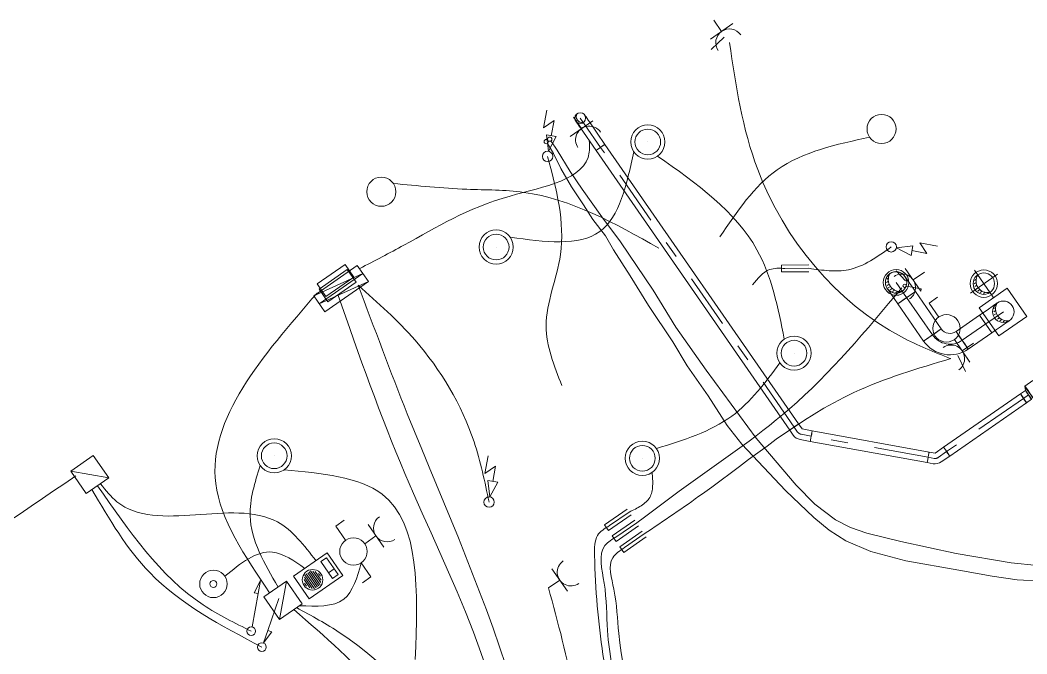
# Model space of a CAD drawing. Header units: metres. Extents: x 2747662.9 to 2747731.3, y 1250221.9 to 1250283.3.
# Drawn here: x 2747714.25 to 2747720.13, y 1250250.24 to 1250253.94 of the extents above; entities that cross this region are included whole.
import ezdxf

# ---------------------------------------------------------------- set-up
doc = ezdxf.new("R2010")
doc.units = ezdxf.units.M
doc.header["$MEASUREMENT"] = 0
for name, pattern in [('EL_Boden', [900, 600, -300]), ('EL_Hohldecke', [1500, 600, -300, 0, -300, 0, -300]), ('STRICHPUNKT2-A0PKHS6Z00', [0.635, 0.3175, -0.15875, 0, -0.15875]), ('STRICHPUNKT2-A0PKHS7900', [0.635, 0.3175, -0.15875, 0, -0.15875]), ('STRICHPUNKT2-A0PKHS8H00', [0.635, 0.3175, -0.15875, 0, -0.15875])]:
    doc.linetypes.add(name, pattern=pattern)
for name, color, linetype in [('___deckendurchbruch', 7, 'Continuous'), ('___elektro', 7, 'Continuous'), ('___lueftung', 7, 'Continuous'), ('___sanitär', 7, 'Continuous')]:
    doc.layers.add(name, color=color, linetype=linetype)

msp = doc.modelspace()

# ---------------------------------------------------------------- linework, layer by layer
at = {"color": 30, "linetype": 'Continuous', "lineweight": 0, "true_color": 0xff8d1c}
for p, q in [((2747718.7009, 1250252.5096), (2747718.8609, 1250252.5104)), ((2747718.7011, 1250252.4696), (2747718.7009, 1250252.5096)), ((2747718.861, 1250252.4904), (2747718.721, 1250252.4897)), ((2747718.861, 1250252.4904), (2747718.861, 1250252.4904)), ((2747718.8611, 1250252.4704), (2747718.7011, 1250252.4696)), ((2747717.6686, 1250250.9932), (2747717.8003, 1250251.084)), ((2747717.8117, 1250251.0676), (2747717.6964, 1250250.9881)), ((2747717.8117, 1250251.0676), (2747717.8117, 1250251.0676)), ((2747717.823, 1250251.0511), (2747717.6913, 1250250.9603)), ((2747717.7128, 1250250.9292), (2747717.8445, 1250251.02)), ((2747717.8558, 1250251.0036), (2747717.7406, 1250250.9241)), ((2747717.8558, 1250251.0036), (2747717.8558, 1250251.0036)), ((2747717.6913, 1250250.9603), (2747717.6686, 1250250.9932)), ((2747717.8672, 1250250.9871), (2747717.7355, 1250250.8963)), ((2747717.7569, 1250250.8652), (2747717.8886, 1250250.956)), ((2747717.7569, 1250250.8652), (2747717.8886, 1250250.956)), ((2747717.7355, 1250250.8963), (2747717.7128, 1250250.9292)), ((2747717.9114, 1250250.9231), (2747717.7797, 1250250.8322)), ((2747717.9114, 1250250.9231), (2747717.7797, 1250250.8322)), ((2747717.9, 1250250.9396), (2747717.7848, 1250250.8601)), ((2747717.9, 1250250.9396), (2747717.7848, 1250250.8601)), ((2747717.9, 1250250.9396), (2747717.9, 1250250.9396)), ((2747717.9, 1250250.9396), (2747717.9, 1250250.9396)), ((2747717.7797, 1250250.8322), (2747717.7569, 1250250.8652)), ((2747717.7797, 1250250.8322), (2747717.7569, 1250250.8652)), ((2747715.6586, 1250250.6675), (2747715.6209, 1250250.5961)), ((2747715.6449, 1250250.5918), (2747715.6586, 1250250.6675)), ((2747715.6093, 1250250.3967), (2747715.6449, 1250250.5918)), ((2747715.6209, 1250250.5961), (2747715.6449, 1250250.5918)), ((2747715.7662, 1250250.563), (2747715.7006, 1250250.3758)), ((2747715.6047, 1250250.3718), (2747715.6047, 1250250.3718)), ((2747715.7006, 1250250.3758), (2747715.6752, 1250250.3032)), ((2747715.6752, 1250250.3032), (2747715.7237, 1250250.3677)), ((2747715.7237, 1250250.3677), (2747715.7006, 1250250.3758)), ((2747715.6669, 1250250.2793), (2747715.6669, 1250250.2793))]:
    msp.add_line(p, q, dxfattribs=at)
for centre in [(2747715.6047, 1250250.3718), (2747715.6669, 1250250.2793)]:
    msp.add_circle(centre, 0.0253, dxfattribs=at)
at = {"color": 30, "linetype": 'EL_Boden', "lineweight": 0, "true_color": 0xff8d1c}
for points, knots in [([(2747718.3976, 1250253.8078), (2747718.435, 1250253.5566), (2747718.4724, 1250253.3055), (2747718.5627, 1250253.0664), (2747718.7161, 1250252.6608), (2747719.022, 1250252.29), (2747719.4029, 1250252.0895), (2747719.496, 1250252.0405), (2747719.5935, 1250252.0017), (2747719.6911, 1250251.9628)], [0, 0, 0, 0, 1, 1, 1, 2, 2, 2, 3, 3, 3, 3]), ([(2747717.5786, 1250253.2405), (2747717.5799, 1250253.2154), (2747717.5812, 1250253.1903), (2747717.5782, 1250253.1676), (2747717.5568, 1250253.0037), (2747717.3123, 1250252.9685), (2747717.1165, 1250252.9125), (2747716.8628, 1250252.8398), (2747716.6909, 1250252.7321), (2747716.4959, 1250252.6254), (2747716.4127, 1250252.5798), (2747716.3252, 1250252.5344), (2747716.2377, 1250252.489)], [0, 0, 0, 0, 1, 1, 1, 2, 2, 2, 3, 3, 3, 4, 4, 4, 4]), ([(2747717.419, 1250251.8054), (2747717.3729, 1250251.9212), (2747717.3269, 1250252.0371), (2747717.3267, 1250252.1539), (2747717.3264, 1250252.2916), (2747717.3897, 1250252.4306), (2747717.4102, 1250252.5703), (2747717.4381, 1250252.7607), (2747717.3866, 1250252.9524), (2747717.3351, 1250253.1441)], [0, 0, 0, 0, 1, 1, 1, 2, 2, 2, 3, 3, 3, 3]), ([(2747716.2293, 1250252.3922), (2747716.3231, 1250252.1405), (2747716.417, 1250251.8889), (2747716.5158, 1250251.6416), (2747716.7384, 1250251.0847), (2747716.9864, 1250250.5499), (2747717.1589, 1250249.9503), (2747717.2895, 1250249.4963), (2747717.3768, 1250249.0051), (2747717.2268, 1250248.582), (2747717.0147, 1250247.9838), (2747716.3283, 1250247.5215), (2747715.6742, 1250247.4244), (2747715.4108, 1250247.3853), (2747715.1526, 1250247.4053), (2747714.8944, 1250247.4254)], [0, 0, 0, 0, 1, 1, 1, 2, 2, 2, 3, 3, 3, 4, 4, 4, 5, 5, 5, 5]), ([(2747716.9933, 1250251.1259), (2747716.9686, 1250251.2444), (2747716.9439, 1250251.3629), (2747716.9055, 1250251.4776), (2747716.833, 1250251.6946), (2747716.7118, 1250251.898), (2747716.5609, 1250252.0708), (2747716.4593, 1250252.1872), (2747716.3443, 1250252.2897), (2747716.2293, 1250252.3922)], [0, 0, 0, 0, 1, 1, 1, 2, 2, 2, 3, 3, 3, 3]), ([(2747716.1092, 1250252.3382), (2747716.2346, 1250251.9824), (2747716.3601, 1250251.6266), (2747716.5018, 1250251.2919), (2747716.7668, 1250250.6661), (2747717.0887, 1250250.1138), (2747717.1479, 1250249.3048), (2747717.1811, 1250248.8506), (2747717.1315, 1250248.3154), (2747716.847, 1250248.1709), (2747716.6556, 1250248.0736), (2747716.3578, 1250248.1532), (2747716.0601, 1250248.2328)], [0, 0, 0, 0, 1, 1, 1, 2, 2, 2, 3, 3, 3, 4, 4, 4, 4]), ([(2747717.3404, 1250250.6249), (2747717.396, 1250250.4226), (2747717.4516, 1250250.2204), (2747717.4876, 1250249.996), (2747717.5325, 1250249.7169), (2747717.547, 1250249.4037), (2747717.4139, 1250249.1959), (2747717.2848, 1250248.9944), (2747717.0171, 1250248.892), (2747716.7493, 1250248.7896)], [0, 0, 0, 0, 1, 1, 1, 2, 2, 2, 3, 3, 3, 3])]:
    msp.add_open_spline(points, degree=3, knots=knots, dxfattribs=at)
at = {"color": 30, "linetype": 'Continuous', "lineweight": 0, "true_color": 0xff8d1c}
for points, knots in [([(2747719.2161, 1250253.2556), (2747719.0218, 1250253.2138), (2747718.8274, 1250253.1719), (2747718.6771, 1250253.0659), (2747718.5412, 1250252.97), (2747718.4413, 1250252.8217), (2747718.3413, 1250252.6735)], [0, 0, 0, 0, 1, 1, 1, 2, 2, 2, 2]), ([(2747716.4341, 1250252.986), (2747716.5768, 1250252.9718), (2747716.7195, 1250252.9576), (2747716.8638, 1250252.9521), (2747716.975, 1250252.9479), (2747717.0871, 1250252.9488), (2747717.1956, 1250252.9338), (2747717.4743, 1250252.8954), (2747717.7295, 1250252.7521), (2747717.9846, 1250252.6089)], [0, 0, 0, 0, 1, 1, 1, 2, 2, 2, 3, 3, 3, 3]), ([(2747718.721, 1250252.4897), (2747718.6899, 1250252.4911), (2747718.6587, 1250252.4924), (2747718.6321, 1250252.4831), (2747718.592, 1250252.4691), (2747718.5622, 1250252.4312), (2747718.5324, 1250252.3933)], [0, 0, 0, 0, 1, 1, 1, 2, 2, 2, 2]), ([(2747715.7118, 1250250.5955), (2747715.5676, 1250250.8093), (2747715.4235, 1250251.023), (2747715.3969, 1250251.2348), (2747715.3498, 1250251.6092), (2747715.6694, 1250251.9777), (2747715.989, 1250252.3462)], [0, 0, 0, 0, 1, 1, 1, 2, 2, 2, 2]), ([(2747715.6566, 1250251.3389), (2747715.6256, 1250251.2401), (2747715.5946, 1250251.1413), (2747715.5974, 1250251.0455), (2747715.6016, 1250250.9025), (2747715.6814, 1250250.7661), (2747715.7611, 1250250.6297)], [0, 0, 0, 0, 1, 1, 1, 2, 2, 2, 2]), ([(2747715.7958, 1250251.3137), (2747716.0155, 1250251.2937), (2747716.2351, 1250251.2738), (2747716.369, 1250251.1718), (2747716.592, 1250251.002), (2747716.5771, 1250250.6047), (2747716.5621, 1250250.2074)], [0, 0, 0, 0, 1, 1, 1, 2, 2, 2, 2]), ([(2747710.549, 1250247.0192), (2747710.5254, 1250247.0944), (2747710.5018, 1250247.1697), (2747710.49, 1250247.2435), (2747710.403, 1250247.7872), (2747710.954, 1250248.2547), (2747711.4106, 1250248.682), (2747711.8478, 1250249.0911), (2747712.1984, 1250249.4634), (2747712.5929, 1250249.8115), (2747713.1887, 1250250.3374), (2747713.8844, 1250250.8081), (2747714.5801, 1250251.2789)], [0, 0, 0, 0, 1, 1, 1, 2, 2, 2, 3, 3, 3, 4, 4, 4, 4]), ([(2747714.674, 1250251.1982), (2747714.7755, 1250251.0254), (2747714.877, 1250250.8527), (2747715.0116, 1250250.7138), (2747715.1909, 1250250.5289), (2747715.4289, 1250250.4041), (2747715.6669, 1250250.2793)], [0, 0, 0, 0, 1, 1, 1, 2, 2, 2, 2]), ([(2747715.6047, 1250250.3718), (2747715.5083, 1250250.4192), (2747715.412, 1250250.4666), (2747715.3243, 1250250.525), (2747715.0691, 1250250.695), (2747714.888, 1250250.958), (2747714.7068, 1250251.221)], [0, 0, 0, 0, 1, 1, 1, 2, 2, 2, 2]), ([(2747714.7233, 1250251.2322), (2747714.754, 1250251.1944), (2747714.7846, 1250251.1565), (2747714.8199, 1250251.1279), (2747715.0544, 1250250.9376), (2747715.4946, 1250251.1523), (2747715.7568, 1250251.0099), (2747715.8457, 1250250.9617), (2747715.9142, 1250250.8724), (2747715.9826, 1250250.7832)], [0, 0, 0, 0, 1, 1, 1, 2, 2, 2, 3, 3, 3, 3]), ([(2747717.6964, 1250250.9881), (2747717.6694, 1250250.9713), (2747717.6424, 1250250.9546), (2747717.6274, 1250250.9308), (2747717.608, 1250250.9001), (2747717.6085, 1250250.8577), (2747717.6095, 1250250.8164), (2747717.6144, 1250250.6084), (2747717.6302, 1250250.4282), (2747717.6586, 1250250.2356), (2747717.6923, 1250250.0078), (2747717.7436, 1250249.7627), (2747717.7084, 1250249.5481), (2747717.6382, 1250249.1191), (2747717.2223, 1250248.8125), (2747716.8065, 1250248.5059)], [0, 0, 0, 0, 1, 1, 1, 2, 2, 2, 3, 3, 3, 4, 4, 4, 5, 5, 5, 5]), ([(2747717.7406, 1250250.9241), (2747717.7137, 1250250.9086), (2747717.6869, 1250250.8932), (2747717.6704, 1250250.8722), (2747717.629, 1250250.8196), (2747717.653, 1250250.7322), (2747717.6655, 1250250.6532), (2747717.6813, 1250250.5533), (2747717.6789, 1250250.4668), (2747717.6852, 1250250.3768), (2747717.7054, 1250250.0871), (2747717.8158, 1250249.7611), (2747717.7719, 1250249.4888), (2747717.7037, 1250249.0665), (2747717.2641, 1250248.7732), (2747716.8245, 1250248.48)], [0, 0, 0, 0, 1, 1, 1, 2, 2, 2, 3, 3, 3, 4, 4, 4, 5, 5, 5, 5]), ([(2747715.4493, 1250250.6935), (2747715.5425, 1250250.7682), (2747715.6358, 1250250.843), (2747715.7288, 1250250.8336), (2747715.7917, 1250250.8273), (2747715.8545, 1250250.7826), (2747715.9173, 1250250.7379)], [0, 0, 0, 0, 1, 1, 1, 2, 2, 2, 2]), ([(2747717.7848, 1250250.8601), (2747717.7578, 1250250.8422), (2747717.7308, 1250250.8243), (2747717.7163, 1250250.8008), (2747717.6869, 1250250.7532), (2747717.709, 1250250.6825), (2747717.7222, 1250250.6172), (2747717.7409, 1250250.5249), (2747717.742, 1250250.4431), (2747717.7505, 1250250.3593), (2747717.7807, 1250250.0609), (2747717.9047, 1250249.7358), (2747717.837, 1250249.4401), (2747717.8027, 1250249.2908), (2747717.7197, 1250249.149), (2747717.6189, 1250249.0282), (2747717.4101, 1250248.7778), (2747717.1254, 1250248.6172), (2747716.8407, 1250248.4566)], [0, 0, 0, 0, 1, 1, 1, 2, 2, 2, 3, 3, 3, 4, 4, 4, 5, 5, 5, 6, 6, 6, 6]), ([(2747716.2468, 1250250.7715), (2747716.223, 1250250.6866), (2747716.1993, 1250250.6018), (2747716.1446, 1250250.5591), (2747716.0836, 1250250.5116), (2747715.9844, 1250250.5162), (2747715.8851, 1250250.5209)], [0, 0, 0, 0, 1, 1, 1, 2, 2, 2, 2]), ([(2747715.8522, 1250250.4982), (2747716.0346, 1250250.3409), (2747716.2171, 1250250.1835), (2747716.3672, 1250250.0006), (2747716.5585, 1250249.7674), (2747716.6974, 1250249.4927), (2747716.8363, 1250249.2179)], [0, 0, 0, 0, 1, 1, 1, 2, 2, 2, 2]), ([(2747715.8686, 1250250.5097), (2747715.9564, 1250250.4618), (2747716.0442, 1250250.4139), (2747716.1272, 1250250.3589), (2747716.3973, 1250250.1804), (2747716.6173, 1250249.9279), (2747716.8131, 1250249.6685), (2747716.9834, 1250249.443), (2747717.1352, 1250249.2123), (2747717.1101, 1250248.8761), (2747717.09, 1250248.6054), (2747716.9552, 1250248.2664), (2747716.7413, 1250248.3033), (2747716.7211, 1250248.3068), (2747716.7003, 1250248.3136), (2747716.6795, 1250248.3204)], [0, 0, 0, 0, 1, 1, 1, 2, 2, 2, 3, 3, 3, 4, 4, 4, 5, 5, 5, 5])]:
    msp.add_open_spline(points, degree=3, knots=knots, dxfattribs=at)
at = {"color": 30, "linetype": 'EL_Hohldecke', "lineweight": 0, "true_color": 0xff8d1c}
for points, knots in [([(2747717.1173, 1250252.6715), (2747717.3181, 1250252.6446), (2747717.519, 1250252.6177), (2747717.6395, 1250252.7046), (2747717.7562, 1250252.7889), (2747717.7974, 1250252.98), (2747717.8386, 1250253.1712)], [0, 0, 0, 0, 1, 1, 1, 2, 2, 2, 2]), ([(2747718.718, 1250252.0773), (2747718.6809, 1250252.2612), (2747718.6438, 1250252.445), (2747718.5584, 1250252.5989), (2747718.4336, 1250252.824), (2747718.2057, 1250252.985), (2747717.9777, 1250253.1459)], [0, 0, 0, 0, 1, 1, 1, 2, 2, 2, 2]), ([(2747719.3426, 1250252.6157), (2747719.2623, 1250252.558), (2747719.182, 1250252.5004), (2747719.0925, 1250252.4822), (2747719.0194, 1250252.4673), (2747718.9402, 1250252.4789), (2747718.861, 1250252.4904)], [0, 0, 0, 0, 1, 1, 1, 2, 2, 2, 2]), ([(2747719.4044, 1250252.3773), (2747719.1969, 1250252.1286), (2747718.9895, 1250251.8798), (2747718.7475, 1250251.6695), (2747718.5461, 1250251.4945), (2747718.3208, 1250251.3462), (2747718.1039, 1250251.1885), (2747718.0204, 1250251.1278), (2747717.9381, 1250251.0657), (2747717.8558, 1250251.0036)], [0, 0, 0, 0, 1, 1, 1, 2, 2, 2, 3, 3, 3, 3]), ([(2747719.691, 1250251.963), (2747719.4978, 1250251.9061), (2747719.3045, 1250251.8493), (2747719.1247, 1250251.7653), (2747718.8058, 1250251.6164), (2747718.5291, 1250251.3824), (2747718.2404, 1250251.1744), (2747718.1281, 1250251.0935), (2747718.0141, 1250251.0165), (2747717.9, 1250250.9396)], [0, 0, 0, 0, 1, 1, 1, 2, 2, 2, 3, 3, 3, 3]), ([(2747717.9714, 1250251.4385), (2747718.1288, 1250251.4869), (2747718.2862, 1250251.5354), (2747718.412, 1250251.6282), (2747718.5216, 1250251.7091), (2747718.6072, 1250251.8236), (2747718.6927, 1250251.9381)], [0, 0, 0, 0, 1, 1, 1, 2, 2, 2, 2]), ([(2747717.8117, 1250251.0676), (2747717.8605, 1250251.0908), (2747717.9092, 1250251.1141), (2747717.9316, 1250251.1526), (2747717.9541, 1250251.1913), (2747717.9501, 1250251.2454), (2747717.9461, 1250251.2995)], [0, 0, 0, 0, 1, 1, 1, 2, 2, 2, 2])]:
    msp.add_open_spline(points, degree=3, knots=knots, dxfattribs=at)
at = {"layer": '___deckendurchbruch', "color": 215, "linetype": 'Continuous', "lineweight": 0, "true_color": 0xa44f91}
for p, q in [((2747716.1532, 1250252.5128), (2747715.9888, 1250252.3989)), ((2747716.2044, 1250252.4388), (2747716.1532, 1250252.5128)), ((2747716.04, 1250252.325), (2747716.2044, 1250252.4388)), ((2747715.9888, 1250252.3989), (2747716.04, 1250252.325))]:
    msp.add_line(p, q, dxfattribs=at)
at = {"layer": '___deckendurchbruch', "color": 215, "linetype": 'STRICHPUNKT2-A0PKHS6Z00', "lineweight": 0, "true_color": 0xa44f91}
for p, q in [((2747719.9381, 1250252.3221), (2747719.8287, 1250252.4799)), ((2747719.8045, 1250252.3463), (2747719.9623, 1250252.4557))]:
    msp.add_line(p, q, dxfattribs=at)
at = {"layer": '___deckendurchbruch', "color": 215, "linetype": 'Continuous', "lineweight": 0, "true_color": 0xa44f91}
msp.add_circle((2747719.8834, 1250252.401), 0.08, dxfattribs=at)
at = {"layer": '___elektro', "color": 30, "linetype": 'Continuous', "lineweight": 0, "true_color": 0xff8d1c}
for p, q in [((2747718.4177, 1250253.919), (2747718.2862, 1250253.8279)), ((2747718.3064, 1250253.9392), (2747718.3064, 1250253.9393)), ((2747718.3064, 1250253.9392), (2747718.3064, 1250253.9393)), ((2747718.3519, 1250253.8735), (2747718.3064, 1250253.9392)), ((2747718.2914, 1250253.7677), (2747718.3657, 1250253.8404)), ((2747718.3519, 1250253.8735), (2747718.352, 1250253.8735)), ((2747717.3113, 1250253.3101), (2747717.3303, 1250253.4144)), ((2747717.4875, 1250253.372), (2747717.4876, 1250253.3721)), ((2747717.4875, 1250253.372), (2747717.4876, 1250253.3721)), ((2747717.5331, 1250253.3063), (2747717.4875, 1250253.372)), ((2747719.2376, 1250253.3739), (2747719.2376, 1250253.3739)), ((2747717.373, 1250253.3528), (2747717.3113, 1250253.3101)), ((2747717.357, 1250253.2647), (2747717.373, 1250253.3528)), ((2747717.5988, 1250253.3518), (2747717.4673, 1250253.2607)), ((2747717.8637, 1250253.3103), (2747717.8638, 1250253.3103)), ((2747719.3559, 1250253.3524), (2747719.3559, 1250253.3524)), ((2747717.3858, 1250253.2595), (2747717.3282, 1250253.2699)), ((2747717.3405, 1250253.1739), (2747717.3282, 1250253.2699)), ((2747717.3405, 1250253.1739), (2747717.3858, 1250253.2595)), ((2747718.0029, 1250253.285), (2747718.0029, 1250253.285)), ((2747719.2161, 1250253.2556), (2747719.2162, 1250253.2556)), ((2747717.9207, 1250253.2281), (2747717.9207, 1250253.2281)), ((2747719.3344, 1250253.2341), (2747719.3344, 1250253.2342)), ((2747719.3344, 1250253.2341), (2747719.3344, 1250253.2342)), ((2747719.3344, 1250253.2341), (2747719.3344, 1250253.2342)), ((2747717.3351, 1250253.1441), (2747717.3351, 1250253.1441)), ((2747717.8385, 1250253.1711), (2747717.8385, 1250253.1712)), ((2747717.8385, 1250253.1711), (2747717.8385, 1250253.1712)), ((2747717.9776, 1250253.1459), (2747717.9777, 1250253.1459)), ((2747716.3157, 1250253.0074), (2747716.3158, 1250253.0074)), ((2747716.434, 1250252.9859), (2747716.434, 1250252.986)), ((2747716.2943, 1250252.8891), (2747716.2943, 1250252.8892)), ((2747716.4125, 1250252.8676), (2747716.4126, 1250252.8677)), ((2747716.4125, 1250252.8676), (2747716.4126, 1250252.8677)), ((2747716.4125, 1250252.8676), (2747716.4126, 1250252.8677)), ((2747716.978, 1250252.6967), (2747716.978, 1250252.6967)), ((2747717.1171, 1250252.6715), (2747717.1172, 1250252.6715)), ((2747717.0349, 1250252.6145), (2747717.035, 1250252.6145)), ((2747719.3426, 1250252.6157), (2747719.3426, 1250252.6157)), ((2747719.3724, 1250252.6102), (2747719.4685, 1250252.6226)), ((2747719.3724, 1250252.6102), (2747719.458, 1250252.5649)), ((2747719.458, 1250252.5649), (2747719.4685, 1250252.6226)), ((2747719.4632, 1250252.5938), (2747719.5513, 1250252.5778)), ((2747719.5513, 1250252.5778), (2747719.5086, 1250252.6394)), ((2747719.5086, 1250252.6394), (2747719.613, 1250252.6205)), ((2747716.9527, 1250252.5576), (2747716.9528, 1250252.5576)), ((2747716.9527, 1250252.5576), (2747716.9528, 1250252.5576)), ((2747717.0919, 1250252.5323), (2747717.0919, 1250252.5323)), ((2747716.224, 1250252.5072), (2747715.9692, 1250252.3306)), ((2747716.224, 1250252.5072), (2747715.9692, 1250252.3306)), ((2747716.2895, 1250252.4126), (2747716.224, 1250252.5072)), ((2747716.2404, 1250252.4835), (2747716.2404, 1250252.4835)), ((2747719.4259, 1250252.4164), (2747719.3721, 1250252.4765)), ((2747719.5157, 1250252.357), (2747719.4246, 1250252.4885)), ((2747715.9692, 1250252.3306), (2747716.2568, 1250252.4599)), ((2747716.2568, 1250252.4599), (2747716.0019, 1250252.2834)), ((2747716.0966, 1250252.4189), (2747716.0966, 1250252.4189)), ((2747716.2731, 1250252.4362), (2747716.2732, 1250252.4363)), ((2747719.4701, 1250252.4227), (2747719.5359, 1250252.4683)), ((2747719.5359, 1250252.4683), (2747719.5359, 1250252.4683)), ((2747719.5359, 1250252.4683), (2747719.5359, 1250252.4683)), ((2747716.0019, 1250252.2834), (2747716.2895, 1250252.4126)), ((2747716.0347, 1250252.2361), (2747716.2895, 1250252.4126)), ((2747719.4307, 1250252.3868), (2747719.5182, 1250252.3709)), ((2747719.5182, 1250252.3709), (2747719.5157, 1250252.357)), ((2747715.9692, 1250252.3306), (2747716.0347, 1250252.2361)), ((2747715.9692, 1250252.3306), (2747716.0347, 1250252.2361)), ((2747715.9692, 1250252.3306), (2747716.0347, 1250252.2361)), ((2747715.9856, 1250252.307), (2747715.9856, 1250252.307)), ((2747716.1621, 1250252.3244), (2747716.1621, 1250252.3244)), ((2747719.5632, 1250252.2879), (2747719.6125, 1250252.3221)), ((2747716.0183, 1250252.2597), (2747716.0183, 1250252.2598)), ((2747719.6202, 1250252.2057), (2747719.5632, 1250252.2879)), ((2747719.6202, 1250252.2057), (2747719.6202, 1250252.2057)), ((2747719.7315, 1250252.1855), (2747719.7315, 1250252.1855)), ((2747718.7179, 1250252.0772), (2747718.7179, 1250252.0772)), ((2747719.5999, 1250252.0944), (2747719.6, 1250252.0944)), ((2747719.7113, 1250252.0742), (2747719.7113, 1250252.0742)), ((2747719.7113, 1250252.0742), (2747719.8024, 1250251.9426)), ((2747718.857, 1250252.0519), (2747718.8571, 1250252.052)), ((2747719.7568, 1250252.0084), (2747719.8226, 1250252.054)), ((2747719.7568, 1250252.0084), (2747719.7569, 1250252.0084)), ((2747719.8226, 1250252.054), (2747719.8226, 1250252.054)), ((2747719.8226, 1250252.054), (2747719.8226, 1250252.054)), ((2747718.7748, 1250251.995), (2747718.7749, 1250251.995)), ((2747719.7763, 1250251.8881), (2747719.7323, 1250251.9823)), ((2747718.6926, 1250251.9381), (2747718.6927, 1250251.9381)), ((2747718.6926, 1250251.9381), (2747718.6927, 1250251.9381)), ((2747718.8318, 1250251.9128), (2747718.8318, 1250251.9128)), ((2747715.6818, 1250251.478), (2747715.6818, 1250251.478)), ((2747715.8209, 1250251.4527), (2747715.821, 1250251.4528)), ((2747717.8321, 1250251.4637), (2747717.8322, 1250251.4637)), ((2747717.9713, 1250251.4384), (2747717.9713, 1250251.4384)), ((2747714.6814, 1250251.3979), (2747714.5499, 1250251.3067)), ((2747714.6321, 1250251.3637), (2747714.6321, 1250251.3637)), ((2747714.6485, 1250251.3751), (2747714.6486, 1250251.3751)), ((2747714.665, 1250251.3865), (2747714.665, 1250251.3865)), ((2747714.7725, 1250251.2663), (2747714.6814, 1250251.3979)), ((2747714.6928, 1250251.3814), (2747714.6928, 1250251.3814)), ((2747714.7042, 1250251.365), (2747714.7042, 1250251.365)), ((2747715.7387, 1250251.3958), (2747715.7388, 1250251.3958)), ((2747716.9695, 1250251.2919), (2747716.9885, 1250251.3963)), ((2747717.8891, 1250251.3815), (2747717.8891, 1250251.3815)), ((2747714.5499, 1250251.3067), (2747714.641, 1250251.1752)), ((2747714.5499, 1250251.3067), (2747714.7725, 1250251.2663)), ((2747714.5663, 1250251.3181), (2747714.5664, 1250251.3182)), ((2747714.5828, 1250251.3295), (2747714.5828, 1250251.3295)), ((2747714.5992, 1250251.3409), (2747714.5992, 1250251.3409)), ((2747714.6156, 1250251.3523), (2747714.6157, 1250251.3523)), ((2747714.7156, 1250251.3485), (2747714.7156, 1250251.3486)), ((2747714.727, 1250251.3321), (2747714.727, 1250251.3321)), ((2747714.7384, 1250251.3156), (2747714.7384, 1250251.3157)), ((2747714.7497, 1250251.2992), (2747714.7498, 1250251.2992)), ((2747715.6565, 1250251.3389), (2747715.6566, 1250251.3389)), ((2747715.6565, 1250251.3389), (2747715.6566, 1250251.3389)), ((2747715.7957, 1250251.3136), (2747715.7957, 1250251.3136)), ((2747717.0312, 1250251.3346), (2747716.9695, 1250251.2919)), ((2747717.0152, 1250251.2466), (2747717.0312, 1250251.3346)), ((2747717.8069, 1250251.3245), (2747717.8069, 1250251.3245)), ((2747717.8069, 1250251.3245), (2747717.8069, 1250251.3245)), ((2747717.946, 1250251.2992), (2747717.946, 1250251.2993)), ((2747714.5613, 1250251.2903), (2747714.5613, 1250251.2903)), ((2747714.5727, 1250251.2739), (2747714.5727, 1250251.2739)), ((2747714.584, 1250251.2574), (2747714.5841, 1250251.2575)), ((2747714.5954, 1250251.241), (2747714.5955, 1250251.241)), ((2747714.641, 1250251.1752), (2747714.7725, 1250251.2663)), ((2747714.7396, 1250251.2435), (2747714.7397, 1250251.2436)), ((2747714.7561, 1250251.2549), (2747714.7561, 1250251.255)), ((2747714.7611, 1250251.2828), (2747714.7612, 1250251.2828)), ((2747717.044, 1250251.2413), (2747716.9864, 1250251.2518)), ((2747716.9987, 1250251.1557), (2747716.9864, 1250251.2518)), ((2747716.9987, 1250251.1557), (2747717.044, 1250251.2413)), ((2747714.6068, 1250251.2245), (2747714.6069, 1250251.2246)), ((2747714.6182, 1250251.2081), (2747714.6183, 1250251.2081)), ((2747714.6296, 1250251.1917), (2747714.6296, 1250251.1917)), ((2747714.6574, 1250251.1866), (2747714.6575, 1250251.1866)), ((2747714.6739, 1250251.198), (2747714.6739, 1250251.198)), ((2747714.6903, 1250251.2094), (2747714.6904, 1250251.2094)), ((2747714.7068, 1250251.2208), (2747714.7068, 1250251.2208)), ((2747714.7232, 1250251.2322), (2747714.7232, 1250251.2322)), ((2747716.9933, 1250251.1259), (2747716.9933, 1250251.1259)), ((2747716.0986, 1250250.9851), (2747716.1479, 1250251.0193)), ((2747716.1556, 1250250.9029), (2747716.0986, 1250250.9851)), ((2747716.2871, 1250250.994), (2747716.3782, 1250250.8625)), ((2747716.1556, 1250250.9029), (2747716.1556, 1250250.903)), ((2747716.3326, 1250250.9283), (2747716.2669, 1250250.8827)), ((2747716.0487, 1250250.8289), (2747715.8514, 1250250.6923)), ((2747716.1398, 1250250.6974), (2747716.0487, 1250250.8289)), ((2747716.2669, 1250250.8827), (2747716.2669, 1250250.8828)), ((2747716.2669, 1250250.8827), (2747716.2669, 1250250.8828)), ((2747716.2669, 1250250.8827), (2747716.2669, 1250250.8828)), ((2747716.1353, 1250250.7916), (2747716.1354, 1250250.7917)), ((2747716.2467, 1250250.7714), (2747716.3036, 1250250.6892)), ((2747716.2467, 1250250.7714), (2747716.2467, 1250250.7714)), ((2747715.3378, 1250250.7136), (2747715.3379, 1250250.7137)), ((2747715.9336, 1250250.7492), (2747715.9336, 1250250.7492)), ((2747715.9912, 1250250.6309), (2747715.9342, 1250250.7131)), ((2747715.9994, 1250250.6366), (2747715.9425, 1250250.7188)), ((2747716.0076, 1250250.6423), (2747715.9507, 1250250.7245)), ((2747716.0102, 1250250.6562), (2747715.9646, 1250250.722)), ((2747716.0127, 1250250.6702), (2747715.9785, 1250250.7195)), ((2747716.0892, 1250250.7353), (2747716.0563, 1250250.7125)), ((2747716.0942, 1250250.7632), (2747716.0943, 1250250.7632)), ((2747717.3606, 1250250.7362), (2747717.4517, 1250250.6047)), ((2747715.4492, 1250250.6934), (2747715.4492, 1250250.6934)), ((2747715.8103, 1250250.6638), (2747715.6788, 1250250.5727)), ((2747715.7699, 1250250.4411), (2747715.8103, 1250250.6638)), ((2747715.7939, 1250250.6524), (2747715.7939, 1250250.6524)), ((2747715.9014, 1250250.5323), (2747715.8103, 1250250.6638)), ((2747715.8514, 1250250.6923), (2747715.9425, 1250250.5607)), ((2747715.9469, 1250250.6246), (2747715.9127, 1250250.6739)), ((2747715.9608, 1250250.6221), (2747715.9153, 1250250.6878)), ((2747715.9273, 1250250.6354), (2747715.9159, 1250250.6518)), ((2747715.9747, 1250250.6196), (2747715.9178, 1250250.7018)), ((2747715.983, 1250250.6252), (2747715.926, 1250250.7075)), ((2747715.9425, 1250250.5607), (2747716.1398, 1250250.6974)), ((2747716.0095, 1250250.6923), (2747715.9981, 1250250.7087)), ((2747716.3036, 1250250.6892), (2747716.2543, 1250250.655)), ((2747717.4061, 1250250.6704), (2747717.3404, 1250250.6249)), ((2747715.3176, 1250250.6023), (2747715.3177, 1250250.6023)), ((2747715.7116, 1250250.5955), (2747715.7117, 1250250.5955)), ((2747715.7281, 1250250.6068), (2747715.7281, 1250250.6069)), ((2747715.7445, 1250250.6182), (2747715.7446, 1250250.6183)), ((2747715.761, 1250250.6296), (2747715.761, 1250250.6296)), ((2747715.7774, 1250250.641), (2747715.7775, 1250250.641)), ((2747715.8217, 1250250.6473), (2747715.8217, 1250250.6474)), ((2747715.8331, 1250250.6309), (2747715.8331, 1250250.6309)), ((2747715.8445, 1250250.6145), (2747715.8445, 1250250.6145)), ((2747715.8558, 1250250.598), (2747715.8559, 1250250.598)), ((2747715.8969, 1250250.6265), (2747715.897, 1250250.6265)), ((2747716.0247, 1250250.6177), (2747716.0247, 1250250.6177)), ((2747717.3404, 1250250.6249), (2747717.3404, 1250250.6249)), ((2747717.3404, 1250250.6249), (2747717.3404, 1250250.6249)), ((2747715.4289, 1250250.5821), (2747715.429, 1250250.5821)), ((2747715.6788, 1250250.5727), (2747715.7699, 1250250.4411)), ((2747715.6902, 1250250.5562), (2747715.6902, 1250250.5563)), ((2747715.6952, 1250250.5841), (2747715.6952, 1250250.5841)), ((2747715.7015, 1250250.5398), (2747715.7016, 1250250.5398)), ((2747715.8672, 1250250.5816), (2747715.8673, 1250250.5816)), ((2747715.8786, 1250250.5651), (2747715.8787, 1250250.5652)), ((2747715.89, 1250250.5487), (2747715.8901, 1250250.5487)), ((2747715.7129, 1250250.5234), (2747715.713, 1250250.5234)), ((2747715.7243, 1250250.5069), (2747715.7244, 1250250.5069)), ((2747715.7357, 1250250.4905), (2747715.7357, 1250250.4905)), ((2747715.7471, 1250250.474), (2747715.7471, 1250250.4741)), ((2747715.7699, 1250250.4411), (2747715.9014, 1250250.5323)), ((2747715.8192, 1250250.4753), (2747715.8192, 1250250.4753)), ((2747715.8356, 1250250.4867), (2747715.8357, 1250250.4867)), ((2747715.8521, 1250250.4981), (2747715.8521, 1250250.4981)), ((2747715.8685, 1250250.5095), (2747715.8686, 1250250.5095)), ((2747715.885, 1250250.5209), (2747715.885, 1250250.5209)), ((2747715.7585, 1250250.4576), (2747715.7585, 1250250.4576)), ((2747715.7863, 1250250.4525), (2747715.7864, 1250250.4526)), ((2747715.8028, 1250250.4639), (2747715.8028, 1250250.464))]:
    msp.add_line(p, q, dxfattribs=at)
for points in [[(2747716.0012, 1250252.3692), (2747716.0525, 1250252.2953), (2747716.2169, 1250252.4091), (2747716.1656, 1250252.4831)], [(2747716.112, 1250250.7024), (2747716.0436, 1250250.8011), (2747716.0108, 1250250.7783), (2747716.0791, 1250250.6797)]]:
    msp.add_lwpolyline(points, close=True, dxfattribs=at)
for centre, radius in [((2747719.286, 1250253.304), 0.085), ((2747717.9207, 1250253.2281), 0.1), ((2747717.9207, 1250253.2281), 0.075), ((2747717.3351, 1250253.1441), 0.0303), ((2747716.3641, 1250252.9375), 0.085), ((2747717.0349, 1250252.6145), 0.1), ((2747717.0349, 1250252.6145), 0.075), ((2747719.3426, 1250252.6157), 0.0303), ((2747719.4208, 1250252.3886), 0.01), ((2747719.6657, 1250252.1399), 0.08), ((2747718.7748, 1250251.995), 0.1), ((2747718.7748, 1250251.995), 0.075), ((2747715.7387, 1250251.3958), 0.1), ((2747717.8891, 1250251.3815), 0.1), ((2747715.7387, 1250251.3958), 0.075), ((2747717.8891, 1250251.3815), 0.075), ((2747716.9933, 1250251.1259), 0.0303), ((2747716.2011, 1250250.8372), 0.08), ((2747715.3834, 1250250.6479), 0.08), ((2747715.9627, 1250250.672), 0.06), ((2747715.3834, 1250250.6479), 0.02)]:
    msp.add_circle(centre, radius, dxfattribs=at)
for centre, start, end in [((2747718.3975, 1250253.8077), 34.70989, 214.70989), ((2747717.5786, 1250253.2405), 34.70992, 214.70992), ((2747719.4044, 1250252.3772), 304.70954, 124.70954), ((2747719.6911, 1250251.9628), 304.71006, 124.71006), ((2747716.3984, 1250250.9738), 124.70989, 304.70989), ((2747717.4719, 1250250.716), 124.70956, 304.70956)]:
    msp.add_arc(centre, 0.08, start, end, dxfattribs=at)
at = {"layer": '___lueftung', "color": 152, "linetype": 'Continuous', "lineweight": 0, "true_color": 0x0365dd}
for p, q in [((2747719.3093, 1250252.419), (2747719.3083, 1250252.4092)), ((2747719.3083, 1250252.4092), (2747719.3093, 1250252.419)), ((2747719.3118, 1250252.4285), (2747719.3093, 1250252.419)), ((2747719.3093, 1250252.419), (2747719.3118, 1250252.4285)), ((2747719.3158, 1250252.4374), (2747719.3118, 1250252.4285)), ((2747719.3118, 1250252.4285), (2747719.3158, 1250252.4374)), ((2747719.3143, 1250252.4067), (2747719.3258, 1250252.4147)), ((2747719.3211, 1250252.4457), (2747719.3158, 1250252.4374)), ((2747719.3158, 1250252.4374), (2747719.3211, 1250252.4457)), ((2747719.3159, 1250252.4268), (2747719.326, 1250252.4338)), ((2747719.3276, 1250252.453), (2747719.3211, 1250252.4457)), ((2747719.3211, 1250252.4457), (2747719.3276, 1250252.453)), ((2747719.3352, 1250252.4592), (2747719.3276, 1250252.453)), ((2747719.3276, 1250252.453), (2747719.3352, 1250252.4592)), ((2747719.3437, 1250252.4641), (2747719.3352, 1250252.4592)), ((2747719.3352, 1250252.4592), (2747719.3437, 1250252.4641)), ((2747719.3528, 1250252.4677), (2747719.3437, 1250252.4641)), ((2747719.3437, 1250252.4641), (2747719.3528, 1250252.4677)), ((2747719.3624, 1250252.4698), (2747719.3528, 1250252.4677)), ((2747719.3528, 1250252.4677), (2747719.3624, 1250252.4698)), ((2747719.3722, 1250252.4703), (2747719.3624, 1250252.4698)), ((2747719.3624, 1250252.4698), (2747719.3722, 1250252.4703)), ((2747719.382, 1250252.4693), (2747719.3722, 1250252.4703)), ((2747719.3722, 1250252.4703), (2747719.382, 1250252.4693)), ((2747719.3915, 1250252.4668), (2747719.382, 1250252.4693)), ((2747719.382, 1250252.4693), (2747719.3915, 1250252.4668)), ((2747719.4004, 1250252.4629), (2747719.3915, 1250252.4668)), ((2747719.3915, 1250252.4668), (2747719.4004, 1250252.4629)), ((2747719.4087, 1250252.4575), (2747719.4004, 1250252.4629)), ((2747719.4004, 1250252.4629), (2747719.4087, 1250252.4575)), ((2747719.416, 1250252.451), (2747719.4087, 1250252.4575)), ((2747719.4087, 1250252.4575), (2747719.416, 1250252.451)), ((2747719.4222, 1250252.4434), (2747719.416, 1250252.451)), ((2747719.416, 1250252.451), (2747719.4222, 1250252.4434)), ((2747719.4186, 1250252.4486), (2747719.4834, 1250252.355)), ((2747719.4271, 1250252.4349), (2747719.4222, 1250252.4434)), ((2747719.4222, 1250252.4434), (2747719.4271, 1250252.4349)), ((2747719.4307, 1250252.4258), (2747719.4271, 1250252.4349)), ((2747719.4271, 1250252.4349), (2747719.4307, 1250252.4258)), ((2747719.4327, 1250252.4162), (2747719.4307, 1250252.4258)), ((2747719.4307, 1250252.4258), (2747719.4327, 1250252.4162)), ((2747719.4333, 1250252.4064), (2747719.4327, 1250252.4162)), ((2747719.4327, 1250252.4162), (2747719.4333, 1250252.4064)), ((2747719.8285, 1250252.42), (2747719.8386, 1250252.427)), ((2747719.3083, 1250252.4092), (2747719.3089, 1250252.3994)), ((2747719.3089, 1250252.3994), (2747719.3083, 1250252.4092)), ((2747719.3089, 1250252.3994), (2747719.3109, 1250252.3899)), ((2747719.3109, 1250252.3899), (2747719.3089, 1250252.3994)), ((2747719.3109, 1250252.3899), (2747719.3145, 1250252.3807)), ((2747719.3145, 1250252.3807), (2747719.3109, 1250252.3899)), ((2747719.3145, 1250252.3807), (2747719.3194, 1250252.3722)), ((2747719.3194, 1250252.3722), (2747719.3145, 1250252.3807)), ((2747719.3159, 1250252.3774), (2747719.3806, 1250252.2839)), ((2747719.3179, 1250252.3902), (2747719.33, 1250252.3986)), ((2747719.3194, 1250252.3722), (2747719.3256, 1250252.3646)), ((2747719.3256, 1250252.3646), (2747719.3194, 1250252.3722)), ((2747719.3252, 1250252.3762), (2747719.3374, 1250252.3847)), ((2747719.3256, 1250252.3646), (2747719.3329, 1250252.3581)), ((2747719.3329, 1250252.3581), (2747719.3256, 1250252.3646)), ((2747719.3329, 1250252.3581), (2747719.3412, 1250252.3528)), ((2747719.3412, 1250252.3528), (2747719.3329, 1250252.3581)), ((2747719.3357, 1250252.3645), (2747719.3478, 1250252.3729)), ((2747719.3499, 1250252.3553), (2747719.3614, 1250252.3633)), ((2747719.3693, 1250252.3498), (2747719.3794, 1250252.3567)), ((2747719.3708, 1250252.4078), (2747719.3708, 1250252.4079)), ((2747719.3708, 1250252.4078), (2747719.3708, 1250252.4079)), ((2747719.3979, 1250252.3515), (2747719.4064, 1250252.3564)), ((2747719.4064, 1250252.3564), (2747719.3979, 1250252.3515)), ((2747719.4064, 1250252.3564), (2747719.414, 1250252.3626)), ((2747719.414, 1250252.3626), (2747719.4064, 1250252.3564)), ((2747719.414, 1250252.3626), (2747719.4205, 1250252.37)), ((2747719.4205, 1250252.37), (2747719.414, 1250252.3626)), ((2747719.4205, 1250252.37), (2747719.4258, 1250252.3782)), ((2747719.4258, 1250252.3782), (2747719.4205, 1250252.37)), ((2747719.4258, 1250252.3782), (2747719.4298, 1250252.3872)), ((2747719.4298, 1250252.3872), (2747719.4258, 1250252.3782)), ((2747719.4298, 1250252.3872), (2747719.4323, 1250252.3967)), ((2747719.4323, 1250252.3967), (2747719.4298, 1250252.3872)), ((2747719.4323, 1250252.3967), (2747719.4333, 1250252.4064)), ((2747719.4333, 1250252.4064), (2747719.4323, 1250252.3967)), ((2747719.8269, 1250252.3999), (2747719.8384, 1250252.4079)), ((2747719.8305, 1250252.3834), (2747719.8426, 1250252.3917)), ((2747719.8378, 1250252.3694), (2747719.85, 1250252.3779)), ((2747719.8483, 1250252.3577), (2747719.8604, 1250252.3661)), ((2747719.8561, 1250252.2604), (2747720.0205, 1250252.3743)), ((2747720.0205, 1250252.3743), (2747719.8561, 1250252.2604)), ((2747719.8625, 1250252.3485), (2747719.874, 1250252.3565)), ((2747719.8834, 1250252.401), (2747719.8835, 1250252.401)), ((2747720.0205, 1250252.3743), (2747720.1344, 1250252.2099)), ((2747720.0205, 1250252.3743), (2747720.1344, 1250252.2099)), ((2747720.0205, 1250252.3743), (2747720.0205, 1250252.3743)), ((2747719.3412, 1250252.3528), (2747719.3502, 1250252.3488)), ((2747719.3502, 1250252.3488), (2747719.3412, 1250252.3528)), ((2747719.3502, 1250252.3488), (2747719.3596, 1250252.3463)), ((2747719.3596, 1250252.3463), (2747719.3502, 1250252.3488)), ((2747719.3596, 1250252.3463), (2747719.3694, 1250252.3453)), ((2747719.3694, 1250252.3453), (2747719.3596, 1250252.3463)), ((2747719.3694, 1250252.3453), (2747719.3792, 1250252.3459)), ((2747719.3792, 1250252.3459), (2747719.3694, 1250252.3453)), ((2747719.3792, 1250252.3459), (2747719.3888, 1250252.348)), ((2747719.3888, 1250252.348), (2747719.3792, 1250252.3459)), ((2747719.3806, 1250252.2839), (2747719.4834, 1250252.355)), ((2747719.3806, 1250252.2839), (2747719.4107, 1250252.3047)), ((2747719.3888, 1250252.348), (2747719.3979, 1250252.3515)), ((2747719.3979, 1250252.3515), (2747719.3888, 1250252.348)), ((2747719.4107, 1250252.3047), (2747719.4533, 1250252.3342)), ((2747719.4533, 1250252.3342), (2747719.4834, 1250252.355)), ((2747719.6343, 1250252.1372), (2747719.4834, 1250252.355)), ((2747719.8819, 1250252.3429), (2747719.892, 1250252.3499)), ((2747719.3806, 1250252.2839), (2747719.5315, 1250252.066)), ((2747719.8561, 1250252.2604), (2747719.8561, 1250252.2605)), ((2747719.8561, 1250252.2604), (2747719.97, 1250252.096)), ((2747719.8561, 1250252.2604), (2747719.97, 1250252.096)), ((2747719.8855, 1250252.2352), (2747719.9103, 1250252.2524)), ((2747719.9103, 1250252.2524), (2747719.9316, 1250252.2671)), ((2747719.9316, 1250252.2671), (2747719.9479, 1250252.2784)), ((2747719.9408, 1250252.2355), (2747719.9523, 1250252.2435)), ((2747719.9424, 1250252.2556), (2747719.9525, 1250252.2626)), ((2747719.9479, 1250252.2784), (2747719.9582, 1250252.2855)), ((2747719.9582, 1250252.2855), (2747719.9617, 1250252.288)), ((2747719.859, 1250252.2168), (2747719.7213, 1250252.1214)), ((2747719.859, 1250252.2168), (2747719.8855, 1250252.2352)), ((2747719.859, 1250252.2168), (2747719.9301, 1250252.114)), ((2747719.8798, 1250252.1867), (2747719.859, 1250252.2168)), ((2747719.9093, 1250252.1441), (2747719.8798, 1250252.1867)), ((2747719.9444, 1250252.219), (2747719.9565, 1250252.2273)), ((2747719.9517, 1250252.205), (2747719.9639, 1250252.2135)), ((2747719.9622, 1250252.1933), (2747719.9743, 1250252.2016)), ((2747719.97, 1250252.096), (2747720.1344, 1250252.2099)), ((2747720.1344, 1250252.2099), (2747719.97, 1250252.096)), ((2747719.9764, 1250252.1841), (2747719.9879, 1250252.1921)), ((2747719.9958, 1250252.1785), (2747720.0059, 1250252.1855)), ((2747720.0191, 1250252.1757), (2747720.0294, 1250252.1828)), ((2747720.0294, 1250252.1828), (2747720.0329, 1250252.1852)), ((2747720.1344, 1250252.2099), (2747720.1344, 1250252.2099)), ((2747719.5315, 1250252.066), (2747719.6343, 1250252.1372)), ((2747719.6042, 1250252.1164), (2747719.6343, 1250252.1372)), ((2747719.7421, 1250252.0913), (2747719.7213, 1250252.1214)), ((2747719.7924, 1250252.0187), (2747719.7213, 1250252.1214)), ((2747719.9301, 1250252.114), (2747719.9093, 1250252.1441)), ((2747719.9301, 1250252.114), (2747719.9567, 1250252.1325)), ((2747719.9567, 1250252.1325), (2747719.9815, 1250252.1496)), ((2747719.9815, 1250252.1496), (2747720.0028, 1250252.1644)), ((2747720.0028, 1250252.1644), (2747720.0191, 1250252.1757)), ((2747719.5315, 1250252.066), (2747719.5616, 1250252.0869)), ((2747719.5616, 1250252.0869), (2747719.6042, 1250252.1164)), ((2747719.7716, 1250252.0488), (2747719.7421, 1250252.0913)), ((2747719.7924, 1250252.0187), (2747719.9301, 1250252.114)), ((2747719.97, 1250252.096), (2747719.97, 1250252.096)), ((2747719.7924, 1250252.0187), (2747719.7716, 1250252.0488))]:
    msp.add_line(p, q, dxfattribs=at)
at = {"layer": '___lueftung', "color": 152, "linetype": 'STRICHPUNKT2-A0PKHS8H00', "lineweight": 0, "true_color": 0x0365dd}
for p, q in [((2747719.432, 1250252.3195), (2747719.3708, 1250252.4078)), ((2747719.432, 1250252.3195), (2747719.5829, 1250252.1016)), ((2747719.8945, 1250252.1654), (2747719.9973, 1250252.2366)), ((2747719.7568, 1250252.07), (2747719.8945, 1250252.1654))]:
    msp.add_line(p, q, dxfattribs=at)
at = {"layer": '___lueftung', "color": 152, "linetype": 'Continuous', "lineweight": 0, "true_color": 0x0365dd}
for centre, radius in [((2747719.3708, 1250252.4078), 0.075), ((2747719.3708, 1250252.4078), 0.075), ((2747719.3708, 1250252.4078), 0.0625), ((2747719.3708, 1250252.4078), 0.0625), ((2747719.8834, 1250252.401), 0.0625), ((2747719.9973, 1250252.2366), 0.0625)]:
    msp.add_circle(centre, radius, dxfattribs=at)
for centre, radius, start, end in [((2747719.3936, 1250252.4236), 0.0684, 148.66216, 280.75763), ((2747719.3936, 1250252.4236), 0.0684, 148.66216, 280.75763), ((2747719.3936, 1250252.4236), 0.0684, 148.66216, 280.75763), ((2747719.9062, 1250252.4168), 0.0684, 148.66216, 280.75763), ((2747719.9062, 1250252.4168), 0.0684, 148.66216, 280.75763), ((2747720.0201, 1250252.2524), 0.0684, 148.66216, 280.75763), ((2747719.6857, 1250252.1728), 0.0625, 214.70989, 304.70989), ((2747719.6857, 1250252.1728), 0.1875, 214.70989, 304.70989)]:
    msp.add_arc(centre, radius, start, end, dxfattribs=at)
at = {"layer": '___lueftung', "color": 152, "linetype": 'STRICHPUNKT2-A0PKHS8H00', "lineweight": 0, "true_color": 0x0365dd}
msp.add_arc((2747719.6857, 1250252.1728), 0.125, 214.70989, 304.70989, dxfattribs=at)
at = {"layer": '___sanitär', "color": 106, "linetype": 'Continuous', "lineweight": 0, "true_color": 0x008a1e}
for p, q in [((2747717.5004, 1250253.3691), (2747717.5033, 1250253.3711)), ((2747717.5059, 1250253.3537), (2747717.5091, 1250253.356)), ((2747717.5519, 1250253.3856), (2747717.5528, 1250253.3842)), ((2747717.5528, 1250253.3842), (2747717.5556, 1250253.3803)), ((2747717.5556, 1250253.3803), (2747717.5599, 1250253.3739)), ((2747717.5599, 1250253.3739), (2747717.5656, 1250253.3657)), ((2747717.5656, 1250253.3657), (2747717.5723, 1250253.3561)), ((2747717.5723, 1250253.3561), (2747717.5795, 1250253.3457)), ((2747717.5001, 1250253.3497), (2747717.501, 1250253.3483)), ((2747717.501, 1250253.3483), (2747717.5038, 1250253.3444)), ((2747717.5038, 1250253.3444), (2747717.5081, 1250253.3381)), ((2747717.5081, 1250253.3381), (2747717.5139, 1250253.3298)), ((2747717.5139, 1250253.3298), (2747717.5205, 1250253.3202)), ((2747717.5183, 1250253.3432), (2747717.5212, 1250253.3452)), ((2747717.5205, 1250253.3202), (2747717.5277, 1250253.3098)), ((2747717.5277, 1250253.3098), (2747717.6188, 1250253.1783)), ((2747717.5795, 1250253.3457), (2747717.6706, 1250253.2142)), ((2747718.8013, 1250251.5819), (2747717.6706, 1250253.2142)), ((2747718.7495, 1250251.546), (2747717.6188, 1250253.1783)), ((2747720.1703, 1250251.8364), (2747720.1226, 1250251.8033)), ((2747720.1264, 1250251.7774), (2747720.0972, 1250251.7572)), ((2747720.1226, 1250251.8033), (2747720.1264, 1250251.7774)), ((2747720.0972, 1250251.7572), (2747719.6481, 1250251.4461)), ((2747720.1623, 1250251.7256), (2747720.1331, 1250251.7054)), ((2747720.1331, 1250251.7054), (2747719.684, 1250251.3943)), ((2747718.7697, 1250251.5169), (2747718.7495, 1250251.546)), ((2747718.8215, 1250251.5527), (2747718.8012, 1250251.5819)), ((2747718.881, 1250251.5419), (2747718.8214, 1250251.5527)), ((2747719.5636, 1250251.418), (2747718.8809, 1250251.5419)), ((2747718.8697, 1250251.4799), (2747718.8102, 1250251.4907)), ((2747719.5523, 1250251.356), (2747718.8697, 1250251.48)), ((2747719.5984, 1250251.4117), (2747719.5635, 1250251.418)), ((2747719.6482, 1250251.4461), (2747719.5984, 1250251.4117)), ((2747719.5872, 1250251.3497), (2747719.5523, 1250251.356)), ((2747719.684, 1250251.3943), (2747719.6343, 1250251.3599))]:
    msp.add_line(p, q, dxfattribs=at)
at = {"layer": '___sanitär', "color": 106, "linetype": 'STRICHPUNKT2-A0PKHS7900', "lineweight": 0, "true_color": 0x008a1e}
for p, q in [((2747717.526, 1250253.3676), (2747717.5536, 1250253.3278)), ((2747717.5536, 1250253.3278), (2747717.6447, 1250253.1963)), ((2747718.7754, 1250251.5639), (2747717.6447, 1250253.1963)), ((2747720.1152, 1250251.7313), (2747719.6661, 1250251.4202)), ((2747720.1444, 1250251.7515), (2747720.1152, 1250251.7313)), ((2747718.7956, 1250251.5348), (2747718.7753, 1250251.564)), ((2747718.8753, 1250251.5109), (2747718.8158, 1250251.5217)), ((2747719.5579, 1250251.387), (2747718.8753, 1250251.5109)), ((2747719.6661, 1250251.4202), (2747719.6164, 1250251.3858)), ((2747719.5928, 1250251.3807), (2747719.5579, 1250251.387))]:
    msp.add_line(p, q, dxfattribs=at)
at = {"layer": '___sanitär', "color": 106, "linetype": 'Continuous', "lineweight": 0, "true_color": 0x008a1e, "flags": 128}
for points in [[(2747717.3343, 1250253.2197), (2747717.3701, 1250253.1598), (2747717.4117, 1250253.0727), (2747717.4742, 1250252.9656), (2747717.5459, 1250252.8616), (2747717.5991, 1250252.7762), (2747717.674, 1250252.6797), (2747717.7207, 1250252.5978), (2747717.8175, 1250252.4463), (2747717.9248, 1250252.2741), (2747718.0662, 1250252.0613), (2747718.1496, 1250251.9206), (2747718.273, 1250251.7455), (2747718.3848, 1250251.5724), (2747718.4695, 1250251.4646), (2747718.7257, 1250251.1931), (2747718.8913, 1250251.0351), (2747718.9807, 1250250.9618), (2747719.0775, 1250250.8995), (2747719.2239, 1250250.8378), (2747719.4276, 1250250.7824), (2747719.7372, 1250250.7288), (2747719.9313, 1250250.6936), (2747720.0773, 1250250.6725), (2747720.2242, 1250250.6642)], [(2747717.355, 1250253.234), (2747717.3915, 1250253.1793), (2747717.4681, 1250253.0562), (2747717.5379, 1250252.9523), (2747717.6523, 1250252.7901), (2747717.7621, 1250252.6443), (2747717.9524, 1250252.3636), (2747718.084, 1250252.1468), (2747718.2619, 1250251.8953), (2747718.5532, 1250251.4983), (2747718.7876, 1250251.2239), (2747718.8959, 1250251.1138), (2747719.0164, 1250251.0216), (2747719.1052, 1250250.9773), (2747719.2001, 1250250.9442), (2747719.3987, 1250250.8962), (2747719.7212, 1250250.8262), (2747720.0434, 1250250.7707), (2747720.1972, 1250250.7563)]]:
    msp.add_lwpolyline(points, dxfattribs=at)
at = {"layer": '___sanitär', "color": 106, "linetype": 'Continuous', "lineweight": 0, "true_color": 0x008a1e}
for centre, radius in [((2747717.526, 1250253.3676), 0.0315), ((2747717.3274, 1250253.2301), 0.0125), ((2747717.348, 1250253.2444), 0.0125)]:
    msp.add_circle(centre, radius, dxfattribs=at)
for centre, radius, start, end in [((2747717.5375, 1250253.3756), 0.0345, 148.66216, 280.75763), ((2747718.8215, 1250251.5527), 0.063, 214.71256, 259.70723), ((2747719.5984, 1250251.4117), 0.063, 259.71256, 304.70723)]:
    msp.add_arc(centre, radius, start, end, dxfattribs=at)
at = {"layer": '___sanitär', "color": 106, "linetype": 'STRICHPUNKT2-A0PKHS7900', "lineweight": 0, "true_color": 0x008a1e}
for centre, start, end in [((2747718.8215, 1250251.5527), 214.71256, 259.70723), ((2747719.5984, 1250251.4117), 259.71256, 304.70723)]:
    msp.add_arc(centre, 0.0315, start, end, dxfattribs=at)
at = {"layer": '___sanitär', "color": 106, "linetype": 'Continuous', "lineweight": 0, "true_color": 0x008a1e}
for centre, major_axis in [((2747717.6447, 1250253.1963), (0.0259, 0.0179)), ((2747717.6447, 1250253.1963), (0.0259, 0.0179)), ((2747720.1539, 1250251.7581), (-0.0313, 0.0452)), ((2747720.1444, 1250251.7515), (-0.0179, 0.0259)), ((2747720.1152, 1250251.7313), (-0.0179, 0.0259)), ((2747720.1152, 1250251.7313), (-0.0179, 0.0259)), ((2747718.7753, 1250251.564), (0.0259, 0.0179)), ((2747718.7754, 1250251.5639), (0.0259, 0.0179)), ((2747718.8753, 1250251.5109), (0.0056, 0.031)), ((2747718.8753, 1250251.5109), (0.0056, 0.031)), ((2747719.5579, 1250251.387), (0.0056, 0.031)), ((2747719.5579, 1250251.387), (0.0056, 0.031)), ((2747719.6661, 1250251.4202), (-0.0179, 0.0259)), ((2747719.6661, 1250251.4202), (-0.0179, 0.0259))]:
    msp.add_ellipse(centre, major_axis=major_axis, ratio=0.014998, dxfattribs=at)

doc.saveas('drawing.dxf')
